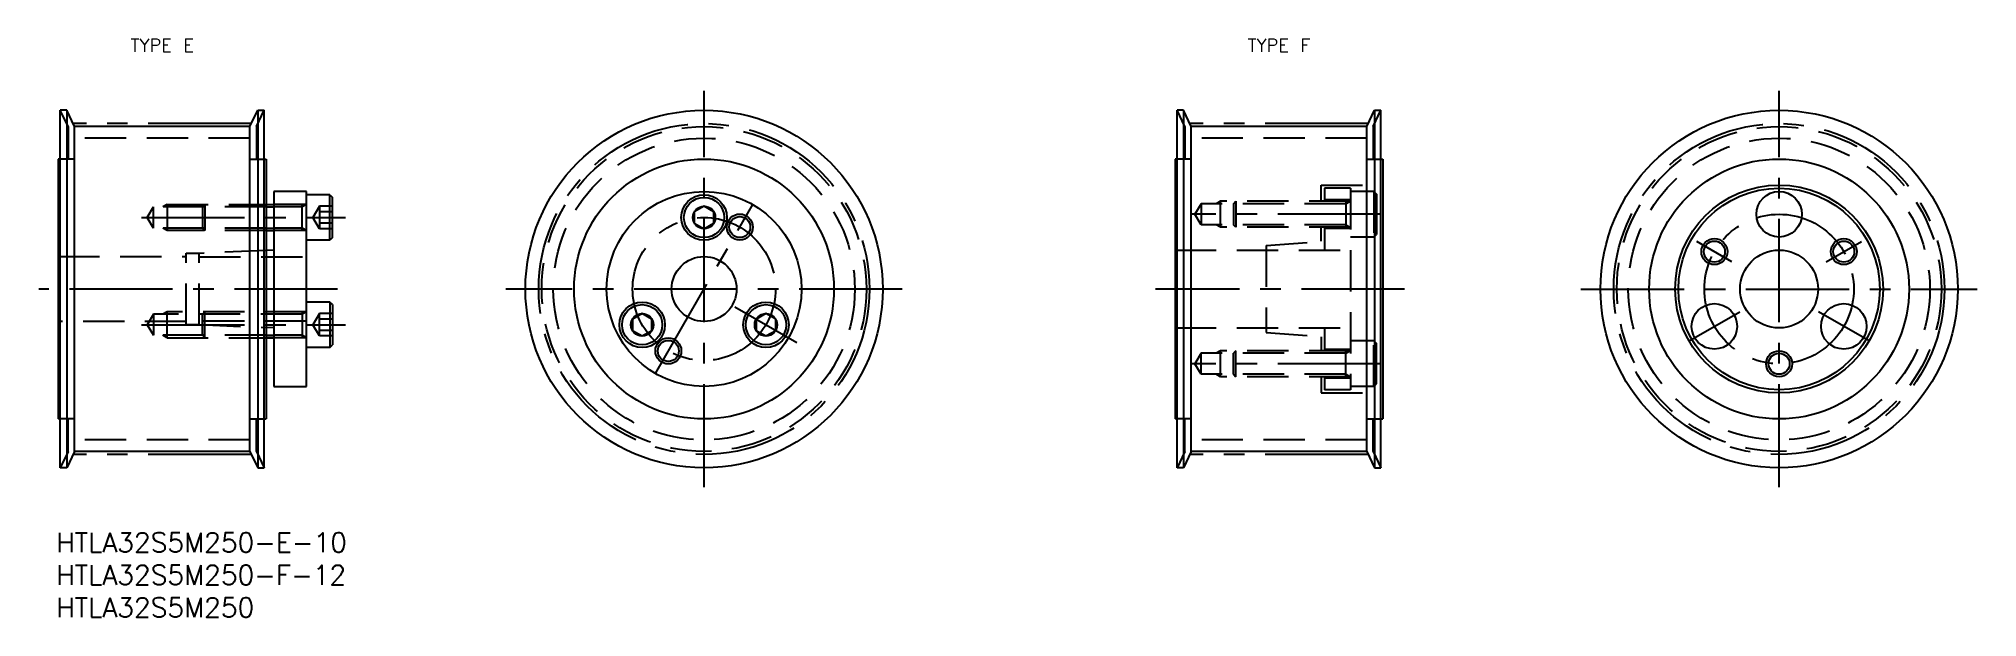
# Model space of a CAD drawing. Extents: x -3 to 296, y -13 to 76.
import ezdxf
from ezdxf.enums import TextEntityAlignment as Align

# ---------------------------------------------------------------- set-up
doc = ezdxf.new("R2010")
doc.units = 0
doc.header["$LTSCALE"] = 0.5
doc.linetypes.add('CENTER', pattern=[50.8, 31.75, -6.35, 6.35, -6.35])
doc.linetypes.add('DASHED', pattern=[19.05, 12.7, -6.35])
for name, color, linetype in [('MSM_CENTER', 1, 'CENTER'), ('MSM_CONTINUOUS', 7, 'CONTINUOUS'), ('MSM_DASHED', 4, 'DASHED'), ('MSM_NARROW', 5, 'CONTINUOUS'), ('MSM_PART_NUMBER', 7, 'CONTINUOUS')]:
    doc.layers.add(name, color=color, linetype=linetype)
doc.styles.add('MISUMI', font='txt.shx')
doc.styles.get("Standard").update_dxf_attribs({"font": 'txt.shx', "height": 3, "bigfont": 'bigfont.shx'})

# ---------------------------------------------------------------- blocks, each defined once
blk = doc.blocks.new('*U3')
at = {"layer": 'MSM_PART_NUMBER'}
blk.add_text('HTLA32S5M250-E-10', height=3, dxfattribs=at).set_placement((0, -3))
blk = doc.blocks.new('*U4')
at = {"layer": 'MSM_PART_NUMBER'}
blk.add_text('HTLA32S5M250', height=3, dxfattribs=at).set_placement((0, -13))
blk = doc.blocks.new('*U6')
at = {"layer": 'MSM_PART_NUMBER'}
blk.add_text('HTLA32S5M250-F-12', height=3, dxfattribs=at).set_placement((0, -8))

msp = doc.modelspace()

# ---------------------------------------------------------------- linework, layer by layer
at = {"layer": 'MSM_CENTER'}
for p, q in [((99.71, 7), (99.71, 68)), ((265.19, 7), (265.19, 68)), ((30.03, 62.96), (2.57, 62.96)), ((201.94, 62.96), (174.48, 62.96)), ((13.11, 48.5), (44.5, 48.5)), ((92.21, 24.51), (107.21, 50.49)), ((203.89, 49), (174.76, 49)), ((257.94, 41.69), (252.52, 44.81)), ((272.44, 41.69), (277.85, 44.81)), ((43.3, 37.5), (-2.7, 37.5)), ((130.21, 37.5), (69.21, 37.5)), ((207.55, 37.5), (169.21, 37.5)), ((234.69, 37.5), (295.69, 37.5)), ((104.47, 34.75), (114, 29.25)), ((251.33, 29.5), (259.13, 34)), ((279.05, 29.5), (271.25, 34)), ((13.11, 32), (44.5, 32)), ((203.89, 26), (174.76, 26)), ((30.03, 12.03), (2.57, 12.03)), ((201.94, 12.03), (174.48, 12.03))]:
    msp.add_line(p, q, dxfattribs=at)
for centre, radius in [((99.71, 37.5), 25.46), ((265.19, 37.5), 25.46), ((99.71, 37.5), 11), ((265.19, 37.5), 11.5)]:
    msp.add_circle(centre, radius, dxfattribs=at)
at = {"layer": 'MSM_CONTINUOUS'}
for p, q in [((0.6, 10), (0.6, 65)), ((1.6, 65), (0.6, 65)), ((1.6, 65), (1.6, 10)), ((2.8, 62.48), (1.6, 65)), ((29.8, 62.48), (31, 65)), ((31, 65), (31, 10)), ((31, 65), (32, 65)), ((32, 10), (32, 65)), ((172.51, 10), (172.51, 65)), ((173.51, 65), (172.51, 65)), ((173.51, 65), (173.51, 10)), ((174.71, 62.48), (173.51, 65)), ((201.71, 62.48), (202.91, 65)), ((202.91, 65), (202.91, 10)), ((202.91, 65), (203.91, 65)), ((203.91, 10), (203.91, 65)), ((2.8, 12.52), (2.8, 62.48)), ((29.8, 62.48), (2.8, 62.48)), ((29.8, 12.52), (29.8, 62.48)), ((174.71, 12.52), (174.71, 62.48)), ((201.71, 62.48), (174.71, 62.48)), ((201.71, 12.52), (201.71, 62.48)), ((0.3, 57.5), (0.3, 17.5)), ((0.6, 57.5), (0.3, 57.5)), ((32, 57.5), (32.3, 57.5)), ((32.3, 57.5), (32.3, 17.5)), ((172.21, 57.5), (172.21, 17.5)), ((172.51, 57.5), (172.21, 57.5)), ((203.91, 57.5), (204.21, 57.5)), ((204.21, 57.5), (204.21, 17.5)), ((33.5, 52.5), (33.5, 22.5)), ((38.5, 52.5), (33.5, 52.5)), ((38.5, 22.5), (38.5, 52.5)), ((42.1, 52), (38.5, 52)), ((42.1, 45), (42.1, 52)), ((42.1, 52), (42.5, 51.6)), ((42.5, 45.4), (42.5, 51.6)), ((32.3, 50.5), (33.5, 50.5)), ((99.71, 50.23), (98.21, 49.37)), ((98.21, 49.37), (98.21, 47.63)), ((101.21, 49.37), (99.71, 50.23)), ((101.21, 47.63), (101.21, 49.37)), ((32, 43.41), (32, 46.5)), ((32.3, 46.5), (33.5, 46.5)), ((42.1, 45), (38.5, 45)), ((42.5, 45.4), (42.1, 45)), ((98.21, 47.63), (99.71, 46.77)), ((99.71, 46.77), (101.21, 47.63)), ((33.5, 43.48), (32.3, 43.43)), ((42.1, 35.5), (38.5, 35.5)), ((42.1, 35.5), (42.1, 28.5)), ((42.5, 35.1), (42.1, 35.5)), ((42.5, 35.1), (42.5, 28.9)), ((90.18, 33.73), (88.68, 32.87)), ((88.68, 32.87), (88.68, 31.13)), ((91.68, 32.87), (90.18, 33.73)), ((91.68, 31.13), (91.68, 32.87)), ((109.24, 33.73), (107.74, 32.87)), ((107.74, 32.87), (107.74, 31.13)), ((110.74, 32.87), (109.24, 33.73)), ((110.74, 31.13), (110.74, 32.87)), ((33.5, 30), (32, 30)), ((33.5, 31.52), (32.3, 31.57)), ((32.3, 30), (33.5, 30)), ((88.68, 31.13), (90.18, 30.27)), ((90.18, 30.27), (91.68, 31.13)), ((107.74, 31.13), (109.24, 30.27)), ((109.24, 30.27), (110.74, 31.13)), ((42.1, 28.5), (38.5, 28.5)), ((42.1, 28.5), (42.5, 28.9)), ((33.5, 22.5), (38.5, 22.5)), ((0.6, 17.5), (0.3, 17.5)), ((32, 17.5), (32.3, 17.5)), ((172.51, 17.5), (172.21, 17.5)), ((203.91, 17.5), (204.21, 17.5)), ((2.8, 12.52), (1.6, 10)), ((29.8, 12.52), (2.8, 12.52)), ((29.8, 12.52), (31, 10)), ((174.71, 12.52), (173.51, 10)), ((201.71, 12.52), (174.71, 12.52)), ((201.71, 12.52), (202.91, 10)), ((1.6, 10), (0.6, 10)), ((31, 10), (32, 10)), ((173.51, 10), (172.51, 10)), ((202.91, 10), (203.91, 10))]:
    msp.add_line(p, q, dxfattribs=at)
for centre, radius in [((99.71, 37.5), 27.5), ((265.19, 37.5), 27.5), ((99.71, 37.5), 20), ((265.19, 37.5), 20), ((99.71, 37.5), 15), ((99.71, 48.5), 3.5), ((99.71, 48.5), 3.1), ((265.19, 37.5), 16), ((265.19, 37.5), 15.5), ((265.19, 49), 3.5), ((99.71, 48.5), 1.73), ((105.21, 47.03), 1.62), ((255.23, 43.25), 1.62), ((275.15, 43.25), 1.62), ((99.71, 37.5), 5), ((265.19, 37.5), 6), ((90.18, 32), 3.5), ((90.18, 32), 3.1), ((90.18, 32), 1.73), ((109.24, 32), 3.5), ((109.24, 32), 3.1), ((109.24, 32), 1.73), ((255.23, 31.75), 3.5), ((275.15, 31.75), 3.5), ((94.21, 27.97), 1.62), ((265.19, 26), 1.62)]:
    msp.add_circle(centre, radius, dxfattribs=at)
at = {"layer": 'MSM_DASHED'}
for p, q in [((1.8, 62.48), (0.6, 65)), ((30.8, 62.48), (32, 65)), ((173.71, 62.48), (172.51, 65)), ((202.71, 62.48), (203.91, 65)), ((1.8, 62.48), (1.8, 57.5)), ((29.8, 60.72), (2.8, 60.72)), ((30.8, 62.48), (30.8, 57.5)), ((173.71, 62.48), (173.71, 57.5)), ((201.71, 60.72), (174.71, 60.72)), ((202.71, 62.48), (202.71, 57.5)), ((2.8, 57.5), (0.6, 57.5)), ((29.8, 57.5), (32, 57.5)), ((174.71, 57.5), (172.51, 57.5)), ((201.71, 57.5), (203.91, 57.5)), ((179.21, 51), (178.55, 50.62)), ((179.21, 47), (179.21, 51)), ((199.21, 51), (179.21, 51)), ((181.21, 50.62), (181.59, 51)), ((181.59, 51), (181.59, 47)), ((194.71, 53.5), (204.21, 53.5)), ((194.71, 51), (194.71, 53.5)), ((199.21, 53), (195.21, 53)), ((195.21, 53), (195.21, 51)), ((199.21, 51.2), (195.21, 51.2)), ((198.51, 51), (198.51, 47)), ((198.51, 50.62), (199.17, 51)), ((199.21, 53), (199.21, 22)), ((202.81, 52.5), (199.21, 52.5)), ((202.81, 52.5), (202.81, 45.5)), ((202.81, 52.5), (203.21, 52.1)), ((203.21, 52.1), (203.21, 45.9)), ((14, 48.5), (14.94, 50.12)), ((14.94, 46.88), (14, 48.5)), ((14.94, 46.88), (14.94, 50.12)), ((32.3, 50.12), (14.94, 50.12)), ((17.04, 50.5), (16.38, 50.12)), ((17.04, 50.5), (32.3, 50.5)), ((17.04, 50.5), (17.04, 46.5)), ((22.88, 50.5), (22.5, 50.12)), ((22.5, 50.12), (22.5, 46.88)), ((22.88, 50.5), (22.88, 46.5)), ((38.5, 50.5), (33.5, 50.5)), ((37.84, 50.12), (33.5, 50.12)), ((38.5, 50.5), (37.84, 50.12)), ((37.84, 46.5), (37.84, 50.5)), ((40.5, 50.23), (39.5, 48.5)), ((40.5, 46.77), (39.5, 48.5)), ((42.5, 50.23), (40.5, 50.23)), ((40.5, 50.23), (40.5, 46.77)), ((42.5, 49.37), (40.5, 49.37)), ((176.21, 50.62), (175.27, 49)), ((176.21, 47.38), (175.27, 49)), ((176.21, 50.62), (176.21, 47.38)), ((198.51, 50.62), (176.21, 50.62)), ((181.21, 50.62), (181.21, 47.38)), ((32.3, 46.88), (14.94, 46.88)), ((17.04, 46.5), (16.38, 46.88)), ((32.3, 46.5), (17.04, 46.5)), ((22.5, 46.88), (22.88, 46.5)), ((37.84, 46.88), (33.5, 46.88)), ((38.5, 46.5), (33.5, 46.5)), ((38.5, 46.5), (37.84, 46.88)), ((42.5, 47.63), (40.5, 47.63)), ((42.5, 46.77), (40.5, 46.77)), ((198.51, 47.38), (176.21, 47.38)), ((179.21, 47), (178.55, 47.38)), ((199.21, 47), (179.21, 47)), ((181.59, 47), (181.21, 47.38)), ((186.21, 44.19), (195.21, 44.88)), ((194.71, 44.84), (194.71, 47)), ((195.21, 47), (195.21, 43.5)), ((199.21, 46.8), (195.21, 46.8)), ((198.51, 47.38), (199.17, 47)), ((202.81, 45.5), (199.21, 45.5)), ((202.81, 45.5), (203.21, 45.9)), ((0.3, 42.5), (20, 42.5)), ((20, 32), (20, 43)), ((20, 43), (22, 43)), ((32.3, 43.43), (22, 42.98)), ((22, 32), (22, 43)), ((22, 42.47), (38.5, 42.47)), ((172.21, 43.5), (199.21, 43.5)), ((186.21, 44.19), (186.21, 30.81)), ((14.94, 33.62), (14, 32)), ((14.94, 33.62), (14.94, 30.38)), ((37.84, 33.62), (14.94, 33.62)), ((17.04, 34), (16.38, 33.62)), ((38.5, 34), (17.04, 34)), ((17.04, 30), (17.04, 34)), ((22.5, 33.62), (22.88, 34)), ((22.5, 30.38), (22.5, 33.62)), ((22.88, 30), (22.88, 34)), ((38.5, 34), (37.84, 33.62)), ((37.84, 34), (37.84, 30)), ((40.5, 33.73), (39.5, 32)), ((42.5, 33.73), (40.5, 33.73)), ((40.5, 30.27), (40.5, 33.73)), ((42.5, 32.87), (40.5, 32.87)), ((20, 32.5), (0.3, 32.5)), ((14, 32), (14.94, 30.38)), ((32.3, 30.38), (14.94, 30.38)), ((17.04, 30), (16.38, 30.38)), ((17.04, 30), (32.3, 30)), ((22, 32), (20, 32)), ((38.5, 32.53), (22, 32.53)), ((22, 32.02), (32.3, 31.57)), ((22.88, 30), (22.5, 30.38)), ((37.84, 30.38), (33.5, 30.38)), ((38.5, 30), (33.5, 30)), ((38.5, 30), (37.84, 30.38)), ((40.5, 30.27), (39.5, 32)), ((42.5, 31.13), (40.5, 31.13)), ((42.5, 30.27), (40.5, 30.27)), ((172.21, 31.5), (199.21, 31.5)), ((186.21, 30.81), (195.21, 30.12)), ((194.71, 30.16), (194.71, 28)), ((195.21, 31.5), (195.21, 28)), ((176.21, 27.62), (175.27, 26)), ((176.21, 24.38), (176.21, 27.62)), ((198.51, 27.62), (176.21, 27.62)), ((179.21, 28), (178.55, 27.62)), ((179.21, 24), (179.21, 28)), ((199.21, 28), (179.21, 28)), ((181.59, 28), (181.21, 27.62)), ((181.21, 24.38), (181.21, 27.62)), ((181.59, 24), (181.59, 28)), ((199.21, 28.2), (195.21, 28.2)), ((198.51, 24), (198.51, 28)), ((198.51, 27.62), (199.17, 28)), ((202.81, 29.5), (199.21, 29.5)), ((202.81, 22.5), (202.81, 29.5)), ((202.81, 29.5), (203.21, 29.1)), ((203.21, 22.9), (203.21, 29.1)), ((176.21, 24.38), (175.27, 26)), ((198.51, 24.38), (176.21, 24.38)), ((179.21, 24), (178.55, 24.38)), ((199.21, 24), (179.21, 24)), ((181.21, 24.38), (181.59, 24)), ((194.71, 24), (194.71, 21.5)), ((195.21, 24), (195.21, 22)), ((198.51, 24.38), (199.17, 24)), ((194.71, 21.5), (204.21, 21.5)), ((199.21, 23.8), (195.21, 23.8)), ((199.21, 22), (195.21, 22)), ((202.81, 22.5), (199.21, 22.5)), ((202.81, 22.5), (203.21, 22.9)), ((2.8, 17.5), (0.6, 17.5)), ((1.8, 12.52), (1.8, 17.5)), ((29.8, 17.5), (32, 17.5)), ((30.8, 12.52), (30.8, 17.5)), ((174.71, 17.5), (172.51, 17.5)), ((173.71, 12.52), (173.71, 17.5)), ((201.71, 17.5), (203.91, 17.5)), ((202.71, 12.52), (202.71, 17.5)), ((1.8, 12.52), (0.6, 10)), ((29.8, 14.28), (2.8, 14.28)), ((30.8, 12.52), (32, 10)), ((173.71, 12.52), (172.51, 10)), ((201.71, 14.28), (174.71, 14.28)), ((202.71, 12.52), (203.91, 10))]:
    msp.add_line(p, q, dxfattribs=at)
for centre, radius in [((99.71, 37.5), 24.98), ((99.71, 37.5), 23.21), ((265.19, 37.5), 24.98), ((265.19, 37.5), 23.21)]:
    msp.add_circle(centre, radius, dxfattribs=at)
at = {"layer": 'MSM_NARROW'}
for p, q in [((32.3, 50.12), (33.5, 50.12)), ((32.3, 46.88), (33.5, 46.88)), ((32.3, 30.38), (33.5, 30.38))]:
    msp.add_line(p, q, dxfattribs=at)
for centre in [(105.21, 47.03), (255.23, 43.25), (275.15, 43.25), (94.21, 27.97), (265.19, 26)]:
    msp.add_circle(centre, 2, dxfattribs=at)

# ---------------------------------------------------------------- block references
at = {"layer": 'MSM_CONTINUOUS'}
for name in ['*U3', '*U6', '*U4']:
    msp.add_blockref(name, (0, 0), dxfattribs=at)

# ---------------------------------------------------------------- texts
at = {"layer": 'MSM_PART_NUMBER', "style": 'MISUMI'}
for s, p in [('TYPE E', (16.3, 75)), ('TYPE F', (188.21, 75))]:
    msp.add_text(s, height=2, dxfattribs=at).set_placement(p, align=Align.MIDDLE_CENTER)

doc.saveas('drawing.dxf')
